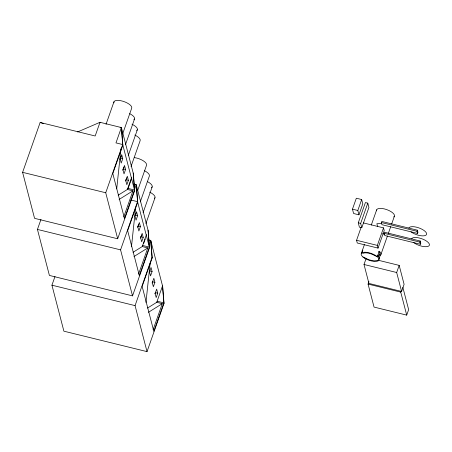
<?xml version="1.0" encoding="UTF-8"?>
<svg xmlns="http://www.w3.org/2000/svg" width="452" height="452" viewBox="0 0 452 452"><rect width="100%" height="100%" fill="white"/><g stroke="black" fill="none" stroke-linecap="round" stroke-linejoin="round"><path stroke-width="0.68" d="M116.706 188.919L120.978 148.674M131.475 246.713L135.673 207.163M145.968 302.461L150.092 263.606M22.6 172.331L40.16 122.469L95.174 135.995L99.999 122.3L121.373 127.554L133.334 173.562L134.668 190.558L117.684 238.775L34.561 218.339L22.6 172.331L105.728 192.767L117.684 238.775M133.843 184.071L136.221 184.659L148.177 230.667L149.51 247.662L132.532 295.874L49.404 275.438L37.443 229.43L40.957 219.463M106.017 124.356L113.955 101.819M148.708 239.916L150.714 240.407L162.669 286.415L164.003 303.411L147.024 351.628L63.896 331.186L51.935 285.184L54.98 276.539M122.622 133.939L131.707 108.152A9.424 3.593 19.4 0 0 122.944 101.248A9.424 3.593 19.4 0 0 113.921 102.796M105.728 192.767L122.707 144.55L121.373 127.554L115.972 142.894L122.707 144.55L134.668 190.558M119.938 159.341L120.379 158.087A9.424 3.593 19.4 0 0 121.04 156.352M125.436 144.764L134.521 118.978M122.758 158.675L121.215 163.059L120.159 158.997L121.701 154.612L122.758 158.675L120.379 158.087M122.752 170.167L123.193 168.912A9.424 3.593 19.4 0 0 123.859 167.178M128.249 155.59L137.335 129.803M125.571 169.5L124.029 173.884L122.972 169.822L124.515 165.438L125.571 169.5L123.193 168.912M125.566 180.992L126.006 179.738A9.424 3.593 19.4 0 0 126.673 178.003M131.063 166.415L140.148 140.629A9.424 3.593 19.4 0 0 134.809 135.041M128.385 180.325L126.842 184.71L125.786 180.647L127.328 176.263L128.385 180.325L126.006 179.738M118.17 195.213L127.407 189.456L131.617 177.495M131.758 178.037L127.933 188.902L127.792 188.36L134.526 190.015L124.492 218.508L112.814 173.585L122.848 145.092L121.515 128.097M123.763 216.909L132.95 190.823L127.407 189.456M134.419 189.772L136.221 184.659L137.549 201.654L149.51 247.662M137.702 190.382L146.55 165.251A9.424 3.593 19.4 0 0 134.346 157.601M132.532 295.874L120.571 249.866L137.549 201.654L130.814 199.999M140.278 201.869L149.363 176.077A9.424 3.593 19.4 0 0 144.555 170.754M137.6 215.779L136.058 220.158L135.001 216.101L136.544 211.717L137.6 215.779L135.221 215.192A9.424 3.593 19.4 0 0 135.888 213.457M137.594 227.271L138.035 226.017A9.424 3.593 19.4 0 0 138.702 224.282M143.092 212.694L152.177 186.902M140.414 226.605L138.871 230.983L137.815 226.927L139.357 222.542L140.414 226.605L138.035 226.017M140.408 238.097L140.849 236.842A9.424 3.593 19.4 0 0 141.516 235.108M145.906 223.52L154.991 197.727M143.227 237.43L141.685 241.809L140.629 237.752L142.177 233.368L143.227 237.43L140.849 236.842M133.012 252.312L142.25 246.56L146.459 234.599M143.674 243.447L145.25 238.972M138.606 274.014L147.793 247.922L142.25 246.56M148.036 230.124L149.369 247.12L139.335 275.613L127.656 230.684L137.69 202.197L136.357 185.201M147.024 351.628L135.063 305.62L152.041 257.403L150.714 240.407M150.849 240.95L152.183 257.945L142.148 286.432L153.827 331.361L163.861 302.868L162.528 285.873L156.742 302.309L147.505 308.066M152.092 271.528L150.55 275.912L149.493 271.85L151.036 267.465L152.092 271.528L149.714 270.94M152.087 283.02L152.527 281.765L154.906 282.353L153.364 286.737L152.307 282.675L153.849 278.291L154.906 282.353M154.9 293.845L155.341 292.591L157.72 293.178L156.177 297.563L155.121 293.501L156.663 289.116L157.72 293.178M153.098 329.762L162.285 303.671L156.742 302.309M352.47 209.18L356.329 198.219L361.668 199.535L362.798 203.863L358.939 214.824L353.594 213.508L352.47 209.18L357.809 210.491L358.939 214.824M357.809 210.491L361.668 199.535M358.278 222.83L365.419 202.558L367.792 203.146L368.917 207.474L361.781 227.746L359.408 227.164L358.278 222.83L360.656 223.418L361.781 227.746M360.656 223.418L367.792 203.146M363.414 222.921L383.516 227.864L384.223 230.571L378.047 248.103L357.266 242.995L356.56 240.289L361.137 227.299M362.193 250.922L364.527 244.295M371.295 225.073L376.663 209.83M378.087 260.205L399.178 265.392L404.099 284.336L401.591 291.455L368.934 283.427L364.013 264.482L366.063 258.657M381.386 222.531L381.77 221.435L417.399 230.192L417.959 232.356L417.575 233.452L381.951 224.695L381.386 222.531L417.01 231.288L417.575 233.452M378.047 248.103L377.347 245.396L383.516 227.864M384.2 233.351L384.584 232.26L420.213 241.018L420.772 243.182L420.388 244.278L384.765 235.52L384.2 233.351L419.829 242.114L420.388 244.278M402.839 287.308L408.642 309.637L406.71 315.117L374.053 307.089L368.075 284.082L368.934 281.647M378.126 256.787L379.177 254.753A8.17 3.113 19.4 0 0 378.64 251.583M378.731 259.657L378.347 260.753L376.861 260.392L376.211 260.657A8.17 3.113 19.4 0 1 365.289 257.973L362.916 256.962M378.951 259.03L380.273 255.278A9.424 3.593 19.4 0 0 379.217 251.216L377.29 256.696L374.917 255.685A8.17 3.113 19.4 0 0 364.001 253.001L363.346 253.267L361.86 252.905L362.826 250.165A9.424 3.593 19.4 0 0 362.159 251.9M380.912 254.516L387.432 236M388.358 233.356L390.692 226.74M391.618 224.096L394.415 216.163M401.591 291.455L396.67 272.511L399.178 265.392M417.01 231.288L417.399 230.192M406.71 315.117L400.732 292.111L401.161 290.896M419.829 242.114L420.213 241.018M408.806 228.107L409.439 227.345A9.424 3.593 19.4 0 1 422.377 229.446A9.424 3.593 19.4 0 1 424.558 235.729A9.424 3.593 19.4 0 1 410.987 231.808M411.619 238.933L412.252 238.17A9.424 3.593 19.4 0 1 425.191 240.272A9.424 3.593 19.4 0 1 427.372 246.555A9.424 3.593 19.4 0 1 413.8 242.634M119.096 199.451L132.95 190.823M133.939 256.555L147.793 247.922M148.431 312.304L162.285 303.671M77.558 131.956L99.999 122.3L100.141 122.842M381.669 223.61L376.878 223.7L377.578 226.407M356.56 240.289L377.347 245.396M378.787 254.911L380.273 255.278M364.013 264.482L396.67 272.511M368.075 284.082L400.732 292.111M142.634 245.464L149.369 247.12M37.443 229.43L120.571 249.866M51.935 285.184L135.063 305.62M40.16 122.469L43.448 123.611M382.652 233.565L384.482 234.435M120.187 127.261L120.328 127.803M135.029 184.365L135.171 184.908M152.041 257.403L152.183 257.945M164.003 303.411L163.861 302.868L157.126 301.213L157.268 301.755M133.193 173.02L134.526 190.015M147.369 181.58A9.424 3.593 19.4 0 1 151.539 187.665M149.652 192.145A9.424 3.593 19.4 0 1 154.352 198.49M131.995 124.215A9.424 3.593 19.4 0 1 136.696 130.56M129.713 113.65A9.424 3.593 19.4 0 1 133.882 119.735M376.635 210.807A9.424 3.593 19.4 0 1 386.827 209.643A9.424 3.593 19.4 0 1 393.782 216.92M361.583 253.544A9.424 3.593 19.4 0 1 362.25 251.809M377.674 255.6A9.424 3.593 19.4 0 1 379.364 258.9M364.549 258.148A9.424 3.593 19.4 0 0 378.979 259.996A9.424 3.593 19.4 0 0 366.781 252.34A9.424 3.593 19.4 0 0 364.549 258.148"/></g></svg>
